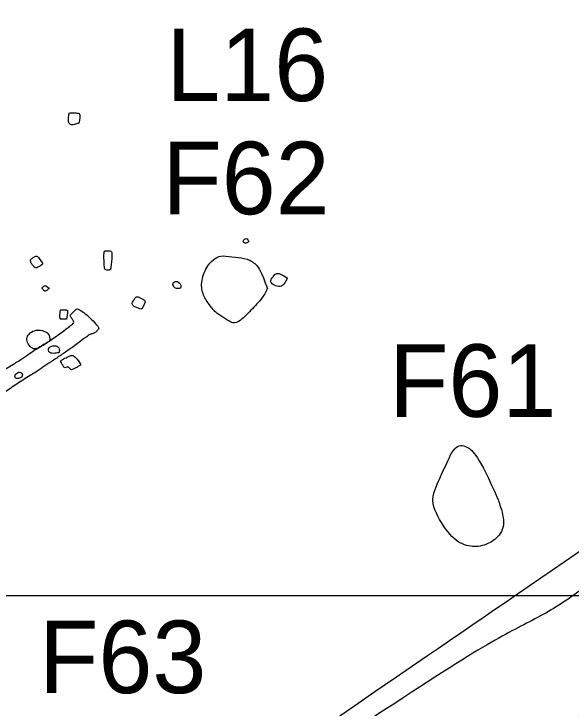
# Model space of a CAD drawing. Extents: x -150 to 419, y -40 to 798.
# Drawn here: x -41.75 to -3.33, y 192.24 to 240.09 of the extents above; entities that cross this region are included whole.
import ezdxf

# ---------------------------------------------------------------- set-up
doc = ezdxf.new("R2010")
doc.units = 0
for name, color, linetype in [('50 ft grid', 7, 'Continuous'), ('Builders Trench', 7, 'Continuous'), ('House Numbers', 7, 'Continuous'), ('Other Features', 7, 'Continuous'), ('Posthole Features', 7, 'Continuous'), ('Trench Features', 7, 'Continuous')]:
    doc.layers.add(name, color=color, linetype=linetype)

msp = doc.modelspace()

# ---------------------------------------------------------------- linework, layer by layer
at = {"layer": '50 ft grid'}
msp.add_lwpolyline([(-50, 250), (-50, 200), (0, 200), (0, 250)], close=True, dxfattribs=at)
at = {"layer": 'Builders Trench'}
msp.add_open_spline([(-60.066, 217.946), (-59.002, 218.538), (-57.347, 219.72), (-55.869, 220.903), (-53.09, 222.855), (-51.731, 223.979), (-50, 224.452), (-49.307, 225.457), (-47.888, 227.054), (-45.743, 229.09), (-45.169, 229.901), (-45.439, 230.239), (-45.878, 230.847), (-46.182, 230.678), (-47.094, 229.867), (-48.479, 228.786), (-50, 227.434), (-51.08, 226.657), (-52.06, 226.116), (-52.33, 226.116), (-52.398, 226.15), (-52.871, 225.981), (-53.344, 225.677), (-53.488, 225.484), (-53.932, 225.136), (-54.415, 224.846), (-54.704, 224.827), (-54.955, 224.769), (-55.496, 224.615), (-55.882, 224.441), (-55.863, 224.286), (-56.075, 224.035), (-56.658, 223.699), (-57.334, 223.255), (-57.913, 222.83), (-58.183, 222.521), (-58.106, 222.309), (-58.299, 222.135), (-58.82, 221.652), (-59.187, 221.305), (-59.283, 221.363), (-59.418, 221.382), (-59.766, 221.266), (-60.171, 220.996), (-60.345, 220.822), (-60.422, 220.552), (-60.596, 220.397), (-61.818, 219.671), (-62.493, 219.304), (-62.725, 219.111), (-62.86, 218.918), (-63.246, 218.628), (-63.613, 218.358), (-63.883, 218.145), (-64.192, 218.319), (-64.385, 218.474), (-64.52, 218.416), (-64.732, 218.281), (-65.157, 217.991), (-65.408, 217.759), (-65.485, 217.624), (-65.369, 217.238), (-65.408, 216.987), (-65.871, 216.736), (-66.315, 216.465), (-66.624, 216.388), (-67.145, 216.581), (-67.395, 216.556), (-67.692, 216.346), (-67.869, 216.346), (-67.99, 216.468), (-68.09, 216.456), (-68.31, 216.302), (-68.376, 216.214), (-68.288, 215.971), (-68.156, 215.64), (-68.09, 215.397), (-68.354, 215.132), (-68.729, 214.934), (-69.016, 214.757), (-69.215, 214.79), (-69.336, 214.757), (-69.535, 214.702), (-69.678, 214.812), (-69.788, 214.89), (-69.899, 214.79), (-69.923, 214.713), (-70.011, 214.459), (-70.154, 214.15), (-70.298, 213.941), (-70.507, 213.731), (-70.805, 213.576), (-71.059, 213.709), (-71.478, 214.084), (-71.644, 214.25), (-71.743, 214.216), (-71.952, 214.073), (-72.008, 214.029), (-71.941, 213.885), (-71.897, 213.665), (-71.897, 213.477), (-72.099, 213.292), (-72.761, 212.872), (-73.346, 212.508), (-73.886, 212.21), (-74.129, 212.1), (-74.415, 211.912), (-74.802, 211.581), (-75.221, 211.173), (-75.232, 211.019), (-75.177, 210.853), (-75.287, 210.721), (-75.673, 210.456), (-76.169, 210.147), (-76.986, 209.65), (-77.305, 209.441), (-77.714, 209.176), (-77.96, 209.026), (-78.268, 208.86), (-78.533, 208.772), (-78.831, 208.849), (-79.085, 208.893), (-79.261, 208.772), (-79.36, 208.562), (-79.394, 208.397), (-79.504, 208.154), (-79.581, 208.01), (-79.559, 207.801), (-79.438, 207.381), (-79.36, 207.095), (-79.25, 206.808), (-79.085, 206.841), (-78.467, 207.106), (-77.518, 207.679), (-76.537, 208.297), (-74.633, 209.533), (-73.375, 210.35), (-72.008, 211.222), (-70.306, 212.182), (-69.103, 212.833), (-68, 213.517), (-67.217, 214.046), (-66.18, 214.764), (-64.835, 215.558), (-63.96, 216.097), (-63.452, 216.384), (-62.989, 216.693), (-62.393, 217.013), (-61.897, 217.101), (-61.401, 216.98), (-60.96, 216.328), (-60.209, 215.225), (-59.272, 213.868), (-58.742, 212.996), (-58.396, 212.391), (-57.657, 211.332), (-56.808, 210.074), (-55.892, 208.695), (-55.385, 207.843), (-55.274, 207.456), (-55.385, 207.092), (-55.969, 206.618), (-57.106, 205.901), (-58.12, 205.216), (-58.948, 204.532), (-59.543, 204.146), (-59.797, 204.146), (-60.018, 204.223), (-60.172, 204.179), (-60.69, 203.925), (-61.043, 203.738), (-61.032, 203.418), (-61.099, 203.186), (-61.176, 203.054), (-61.595, 202.767), (-62.025, 202.59), (-62.18, 202.513), (-62.224, 202.27), (-62.268, 201.972), (-62.466, 201.74), (-62.974, 201.354), (-63.272, 201.167), (-63.558, 200.957), (-63.658, 200.99), (-63.812, 201.122), (-63.982, 201.036), (-64.589, 200.727), (-64.92, 200.54), (-65.019, 200.308), (-65.085, 200.142), (-65.471, 200), (-65.923, 199.8), (-66.232, 199.8), (-66.519, 200), (-66.999, 199.679), (-67.705, 199.149), (-67.606, 198.785), (-67.606, 198.443), (-67.848, 198.3), (-68.609, 198.035), (-69.238, 197.803), (-69.734, 197.593), (-69.878, 197.615), (-70.198, 197.98), (-71.047, 199.017), (-71.797, 200), (-72.073, 200.683), (-72.172, 201.047), (-71.996, 201.301), (-71.665, 201.61), (-71.635, 201.74), (-71.856, 202.071), (-72.131, 202.303), (-72.308, 202.336), (-72.595, 202.137), (-72.992, 201.906), (-73.124, 201.663), (-73.422, 201.42), (-74.106, 201.089), (-74.646, 200.747), (-74.768, 200.416), (-74.426, 200), (-74.172, 200), (-73.83, 199.633), (-73.709, 199.379), (-73.742, 199.125), (-73.466, 198.54), (-72.881, 197.977), (-72.319, 197.359), (-71.999, 196.973), (-71.293, 196.19), (-70.741, 195.561), (-70.466, 195.219), (-70.333, 195.307), (-69.429, 195.947), (-68.602, 196.51), (-67.725, 197.15), (-66.93, 197.757), (-65.673, 198.518), (-64.504, 199.346), (-63.486, 200), (-62.383, 200.756), (-61.566, 201.264), (-60.618, 201.981), (-59.449, 202.698), (-58.972, 202.994), (-58.343, 203.413), (-57.571, 203.965), (-56.755, 204.495), (-55.817, 205.101), (-54.681, 205.797), (-53.755, 206.459), (-52.966, 206.913), (-52.073, 207.553), (-50.848, 208.304), (-50, 208.955), (-48.995, 209.518), (-48.355, 209.959), (-47.506, 210.478), (-46.288, 211.345), (-45.671, 211.808), (-44.722, 212.515), (-43.729, 213.166), (-42.902, 213.607), (-42.108, 214.203), (-41.225, 214.799), (-40.216, 215.397), (-39.775, 215.739), (-39.19, 216.092), (-38.55, 216.534), (-37.977, 216.909), (-37.161, 217.527), (-36.642, 217.902), (-36.444, 218.034), (-36.234, 218.056), (-36.058, 218.189), (-35.903, 218.376), (-35.87, 218.443), (-36.047, 218.663), (-36.51, 219.171), (-36.94, 219.513), (-37.348, 219.789), (-37.436, 219.756), (-37.613, 219.568), (-37.822, 219.381), (-37.889, 219.314), (-37.767, 219.116), (-37.613, 218.873), (-37.613, 218.785), (-37.8, 218.63), (-38.197, 218.321), (-39.202, 217.589), (-39.732, 217.257), (-40.25, 216.96), (-40.515, 216.794), (-41.044, 216.408), (-41.651, 216.011), (-42.5, 215.514), (-43.074, 215.15), (-43.906, 214.614), (-44.711, 214.15), (-45.318, 213.676), (-45.836, 213.322), (-46.465, 212.903), (-46.873, 212.693), (-47.06, 212.506), (-47.16, 212.307), (-47.48, 212.076), (-48.009, 211.733), (-48.583, 211.413), (-49.101, 211.049), (-49.465, 210.895), (-49.811, 210.709), (-50.374, 210.378), (-51.003, 210.036), (-51.686, 209.584), (-52.315, 209.209), (-52.977, 208.8), (-53.639, 208.547), (-53.97, 208.403), (-54.124, 208.536), (-54.345, 208.9), (-54.753, 209.429), (-55.26, 210.136), (-55.845, 211.096), (-56.908, 212.892), (-57.736, 214.172), (-58.497, 215.386), (-58.684, 215.728), (-58.872, 216.026), (-59.28, 216.666), (-59.765, 217.405), (-60.066, 217.946), (-60.066, 217.946), (-60.066, 217.946)], degree=3, dxfattribs=at)
at = {"layer": 'Other Features'}
for points in [[(-24.27, 221.15), (-24.72, 222.361), (-24.946, 222.756), (-25.649, 223.263), (-26.494, 223.291), (-27.395, 223.46), (-27.845, 223.291), (-28.493, 222.699), (-28.887, 221.544), (-28.718, 220.671), (-28.268, 220.024), (-27.761, 219.404), (-27.198, 219.122), (-26.635, 218.7), (-26.156, 218.897), (-25.565, 219.488), (-24.608, 220.474), (-24.27, 221.15), (-24.27, 221.15), (-24.27, 221.15)], [(-8.378, 206.647), (-9.709, 209.654), (-10.546, 210.393), (-11.384, 210.393), (-12.073, 208.717), (-12.911, 206.992), (-12.911, 206.056), (-11.679, 203.986), (-10.546, 203.345), (-9.462, 203.345), (-8.428, 203.887), (-7.787, 204.873), (-8.378, 206.647), (-8.378, 206.647), (-8.378, 206.647)]]:
    msp.add_open_spline(points, degree=3, dxfattribs=at)
at = {"layer": 'Posthole Features'}
for points in [[(-37.274, 232.559), (-37.203, 232.884), (-37.199, 233.149), (-37.24, 233.22), (-37.382, 233.257), (-37.688, 233.266), (-37.874, 233.288), (-37.957, 233.23), (-37.967, 233.059), (-37.982, 232.855), (-37.98, 232.684), (-37.97, 232.592), (-37.88, 232.472), (-37.795, 232.43), (-37.574, 232.457), (-37.274, 232.559), (-37.274, 232.559), (-37.274, 232.559)], [(-25.558, 224.383), (-25.625, 224.617), (-25.793, 224.617), (-25.994, 224.416), (-25.826, 224.226), (-25.558, 224.383), (-25.558, 224.383), (-25.558, 224.383)], [(-35.089, 222.46), (-35.008, 222.945), (-34.983, 223.434), (-34.99, 223.652), (-35.052, 223.747), (-35.187, 223.755), (-35.395, 223.755), (-35.504, 223.744), (-35.537, 223.605), (-35.544, 223.35), (-35.53, 223.116), (-35.519, 222.879), (-35.511, 222.635), (-35.486, 222.511), (-35.435, 222.42), (-35.223, 222.42), (-35.161, 222.438), (-35.089, 222.46), (-35.089, 222.46), (-35.089, 222.46)], [(-39.758, 222.855), (-39.937, 223.143), (-40.064, 223.318), (-40.166, 223.412), (-40.286, 223.372), (-40.443, 223.267), (-40.633, 223.132), (-40.6, 223.008), (-40.494, 222.8), (-40.363, 222.658), (-40.243, 222.545), (-40.112, 222.607), (-39.856, 222.749), (-39.758, 222.855), (-39.758, 222.855), (-39.758, 222.855)], [(-22.913, 221.892), (-23.27, 222.127), (-23.605, 222.261), (-23.761, 222.116), (-24.007, 221.825), (-24.096, 221.591), (-23.806, 221.39), (-23.37, 221.211), (-23.069, 221.501), (-22.913, 221.892), (-22.913, 221.892), (-22.913, 221.892)], [(-30.25, 221.182), (-30.188, 221.347), (-30.367, 221.587), (-30.473, 221.642), (-30.604, 221.642), (-30.742, 221.584), (-30.823, 221.438), (-30.739, 221.285), (-30.571, 221.135), (-30.25, 221.182), (-30.25, 221.182), (-30.25, 221.182)], [(-39.306, 221.185), (-39.468, 221.304), (-39.604, 221.379), (-39.675, 221.329), (-39.779, 221.233), (-39.814, 221.193), (-39.783, 221.145), (-39.714, 221.075), (-39.637, 220.985), (-39.587, 220.956), (-39.458, 221.031), (-39.381, 221.106), (-39.306, 221.185), (-39.306, 221.185), (-39.306, 221.185)], [(-32.684, 220.261), (-32.738, 220.352), (-32.79, 220.409), (-32.99, 220.502), (-33.196, 220.586), (-33.284, 220.611), (-33.373, 220.534), (-33.486, 220.338), (-33.577, 220.208), (-33.592, 220.104), (-33.563, 220.019), (-33.496, 219.931), (-33.436, 219.894), (-33.259, 219.831), (-33.048, 219.756), (-32.936, 219.729), (-32.888, 219.806), (-32.744, 220.098), (-32.684, 220.261), (-32.684, 220.261), (-32.684, 220.261)], [(-38.113, 219.057), (-38.09, 219.265), (-38.047, 219.446), (-38.04, 219.632), (-38.063, 219.676), (-38.222, 219.697), (-38.428, 219.699), (-38.528, 219.701), (-38.553, 219.619), (-38.563, 219.451), (-38.574, 219.242), (-38.565, 219.086), (-38.553, 219.038), (-38.365, 219.036), (-38.224, 219.042), (-38.113, 219.057), (-38.113, 219.057), (-38.113, 219.057)], [(-39.282, 217.537), (-39.236, 217.96), (-39.616, 218.273), (-40.252, 218.317), (-40.643, 218.116), (-40.877, 217.781), (-40.855, 217.446), (-40.542, 217.033), (-40.269, 216.949), (-39.852, 217.188), (-39.419, 217.449), (-39.282, 217.537), (-39.282, 217.537), (-39.282, 217.537)], [(-38.653, 216.733), (-38.551, 216.943), (-38.711, 217.192), (-38.998, 217.231), (-39.279, 217.135), (-39.381, 217.007), (-39.349, 216.816), (-39.189, 216.65), (-38.653, 216.733), (-38.653, 216.733), (-38.653, 216.733)], [(-37.122, 215.89), (-37.352, 216.262), (-37.603, 216.495), (-37.701, 216.572), (-37.869, 216.524), (-38.081, 216.422), (-38.223, 216.357), (-38.434, 216.24), (-38.522, 216.178), (-38.485, 216.054), (-38.383, 215.872), (-38.274, 215.675), (-38.157, 215.707), (-38.03, 215.762), (-37.938, 215.704), (-37.844, 215.594), (-37.793, 215.543), (-37.691, 215.583), (-37.457, 215.689), (-37.279, 215.813), (-37.122, 215.89), (-37.122, 215.89), (-37.122, 215.89)], [(-41.227, 215.036), (-41.136, 215.171), (-41.179, 215.361), (-41.358, 215.405), (-41.497, 215.368), (-41.631, 215.237), (-41.675, 215.16), (-41.672, 215.065), (-41.628, 214.963), (-41.493, 214.931), (-41.227, 215.036), (-41.227, 215.036), (-41.227, 215.036)]]:
    msp.add_open_spline(points, degree=3, dxfattribs=at)
at = {"layer": 'Trench Features'}
for points in [[(-35.826, 180.356), (-39.479, 177.536), (-41.901, 175.947), (-41.266, 175.431), (-39.955, 175.391), (-37.851, 176.662), (-35.35, 178.966), (-33.92, 179.562), (-32.054, 180.992), (-29.632, 182.66), (-26.178, 185.401), (-23.915, 187.069), (-21.77, 188.42), (-10.435, 195.935), (-6.901, 197.842), (-3.975, 199.323), (-1.224, 201.517), (0.954, 203.219), (5.476, 206.302), (8.425, 208.481), (11.903, 211.046), (15.579, 213.293), (18.515, 215.422), (20.421, 217.011), (21.011, 217.306), (21.873, 217.192), (22.735, 217.442), (23.121, 218.531), (24.573, 219.893), (32.18, 225.591), (35.924, 228.519), (38.42, 230.334), (45.06, 234.305), (48.055, 236.847), (52.559, 239.793), (55.349, 241.768), (58.639, 244.015), (65.366, 248.618), (67.998, 250.548), (70.449, 252.159), (72.786, 253.566), (73.807, 254.429), (73.648, 255.042), (72.332, 254.656), (70.562, 253.498), (68.021, 251.501), (66.138, 250), (64.731, 248.936), (63.642, 248.391), (62.803, 247.847), (62.122, 247.574), (60.572, 246.516), (60.144, 246.231), (58.965, 245.44), (56.899, 243.912), (55.499, 242.939), (53.995, 241.824), (52.306, 240.669), (50.737, 239.751), (49.324, 238.856), (47.479, 237.559), (45.936, 236.353), (43.519, 234.617), (41.445, 233.32), (38.47, 231.432), (37.109, 230.592), (34.704, 229.003), (32.957, 227.551), (-35.826, 180.356), (-35.826, 180.356), (-35.826, 180.356)], [(-12.069, 185.447), (-17.856, 181.649), (-21.963, 178.911), (-23.58, 177.541), (-24.763, 176.794), (-25.26, 176.296), (-26.007, 175.736), (-28.309, 173.744), (-29.243, 173.059), (-27.936, 172.188), (-26.691, 173.246), (-24.078, 174.865), (-23.58, 175.487), (-22.585, 176.359), (-20.456, 177.254), (-19.723, 177.354), (-18.976, 178.537), (-14.807, 181.4), (-9.954, 184.762), (-8.087, 185.633), (-6.656, 185.696), (-5.847, 186.691), (-0.87, 190.302), (3.797, 193.539), (7.655, 196.091), (12.138, 199.063), (13.738, 200.877), (14.378, 201.766), (16.831, 203.117), (21.631, 206.212), (26.182, 209.342), (33.347, 213.788), (37.72, 217.025), (43.835, 221.294), (48.351, 224.833), (52.084, 227.26), (55.693, 229.501), (58.617, 231.493), (60.422, 232.738), (60.546, 233.672), (59.862, 234.294), (58.742, 233.609), (56.751, 232.178), (56.253, 231.742), (54.884, 230.871), (52.706, 229.252), (50.96, 228.097), (50, 227.488), (47.933, 226.593), (46.003, 225.821), (44.175, 224.825), (33.778, 217.679), (31.475, 216.123), (29.298, 214.131), (26.124, 212.077), (24.569, 211.143), (23.262, 210.708), (22.702, 210.023), (21.956, 209.089), (18.533, 206.599), (15.733, 204.981), (12.667, 203.318), (11.565, 203.282), (10.569, 202.82), (7.8, 200), (4.86, 197.662), (2.356, 195.592), (-2.762, 191.562), (-12.069, 185.447), (-12.069, 185.447), (-12.069, 185.447)]]:
    msp.add_open_spline(points, degree=3, dxfattribs=at)

# ---------------------------------------------------------------- texts
at = {"layer": '50 ft grid'}
msp.add_text('L16', height=5, dxfattribs=at).set_placement((-31.238, 234.077))
at = {"layer": 'House Numbers'}
for s, p in [('F62', (-31.504, 226.278)), ('F61', (-15.877, 212.314)), ('F63', (-40.003, 193.272))]:
    msp.add_text(s, height=5, rotation=360, dxfattribs=at).set_placement(p)

doc.saveas('drawing.dxf')
